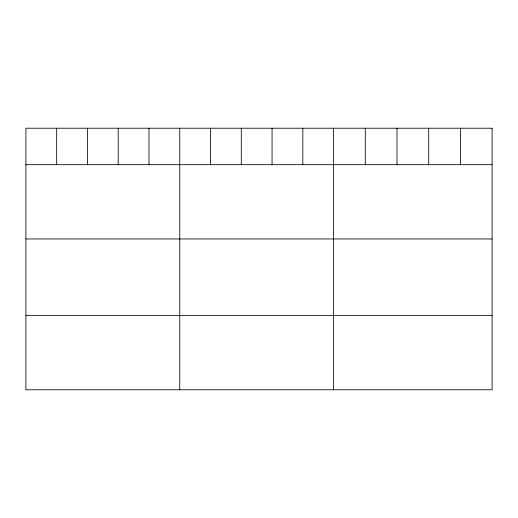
<?xml version="1.0" encoding="UTF-8"?>
<svg xmlns="http://www.w3.org/2000/svg" width="518" height="518" viewBox="0 0 518 518"><rect width="100%" height="100%" fill="white"/><g stroke="black" fill="none" stroke-linecap="round" stroke-linejoin="round"><path stroke-width="0.78" d="M25.9 164.672L492.1 164.672M25.9 238.96L492.1 238.96M25.9 315.494L492.1 315.494M460.398 128.218L460.398 164.672M428.697 128.218L428.697 164.672M396.995 128.218L396.995 164.672M365.294 128.218L365.294 164.672M333.592 128.218L333.592 389.782M302.823 128.218L302.823 164.672M272.054 128.218L272.054 164.672M241.284 128.218L241.284 164.672M210.515 128.218L210.515 164.672M179.746 128.218L179.746 389.782M148.977 128.218L148.977 164.672M118.208 128.218L118.208 164.672M87.438 128.218L87.438 164.672M56.669 128.218L56.669 164.672M492.1 128.218L25.9 128.218L25.9 389.782L492.1 389.782L492.1 128.218"/></g></svg>
